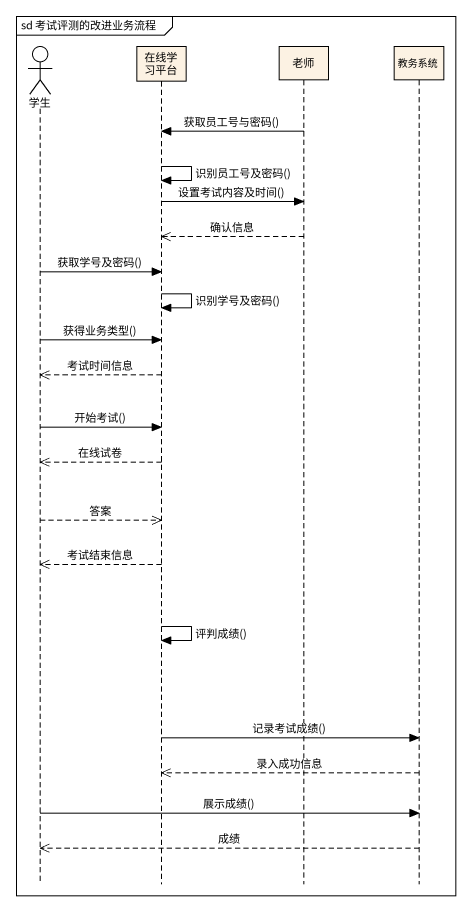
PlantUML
@startuml
mainframe sd 考试评测的改进业务流程
hide footbox
actor 学生
participant 在线学习平台
participant 老师
participant 教务系统

老师 -> 在线学习平台 : 获取员工号与密码()
在线学习平台 -> 在线学习平台 : 识别员工号及密码()
在线学习平台 -> 老师 : 设置考试内容及时间()
老师 -->> 在线学习平台 : 确认信息
学生 -> 在线学习平台 : 获取学号及密码()
在线学习平台 -> 在线学习平台 : 识别学号及密码()
学生 -> 在线学习平台 : 获得业务类型()
在线学习平台 -->> 学生 : 考试时间信息
学生 -> 在线学习平台 : 开始考试()
在线学习平台 -->> 学生 : 在线试卷
学生 -->> 在线学习平台 : 答案
在线学习平台 -->> 学生 : 考试结束信息
在线学习平台 -> 在线学习平台 : 评判成绩()
在线学习平台 -> 教务系统 : 记录考试成绩()
教务系统 -->> 在线学习平台 : 录入成功信息
学生 -> 教务系统 : 展示成绩()
教务系统 -->> 学生 : 成绩
@enduml
